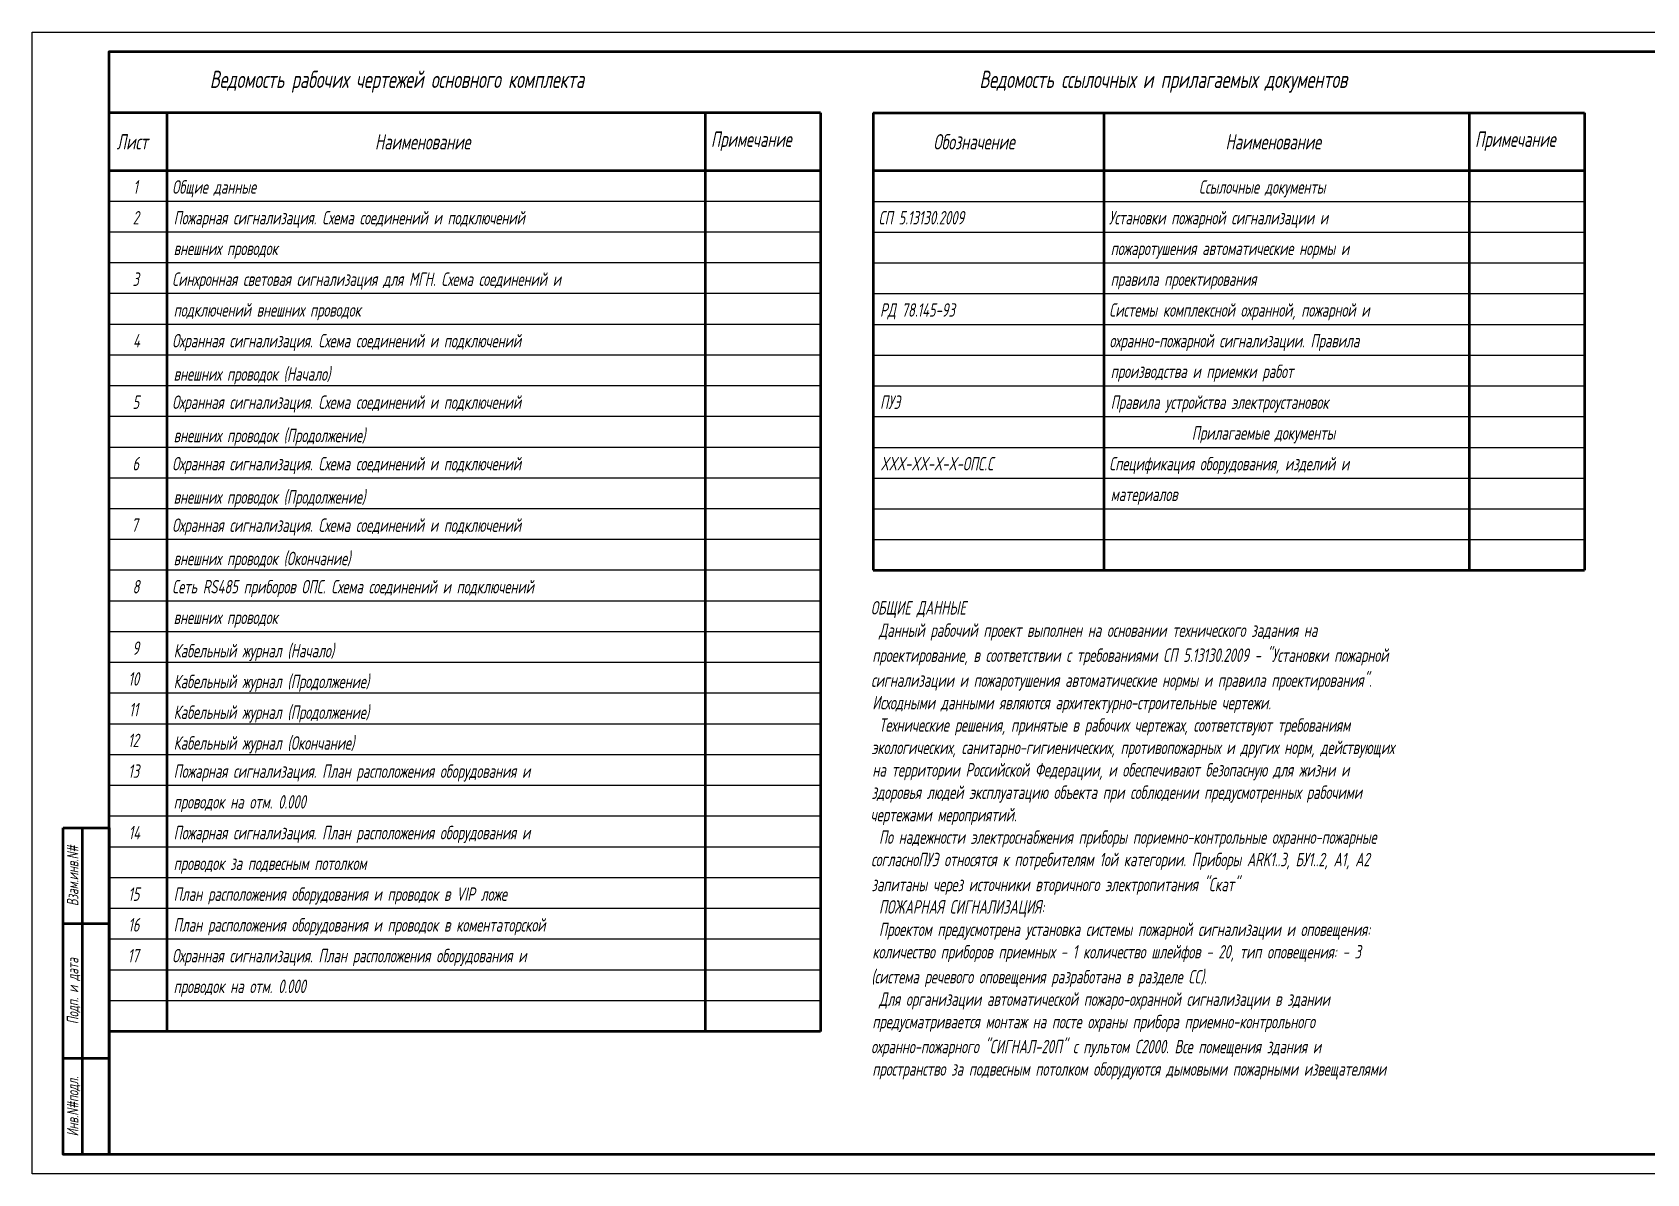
# Model space of a CAD drawing. Extents: x 0 to 1720, y -2086 to 3873.
# Drawn here: x 0 to 420, y 3576 to 3873 of the extents above; entities that cross this region are included whole.
import ezdxf
from ezdxf.enums import TextEntityAlignment as Align

# ---------------------------------------------------------------- set-up
doc = ezdxf.new("R2010")
doc.units = 0
for name, color, linetype in [('FORMAT', 134, 'Continuous'), ('TEXT', 4, 'Continuous'), ('WINOSKA', 251, 'Continuous')]:
    doc.layers.add(name, color=color, linetype=linetype)
doc.layers.add('TABLE', color=7, linetype='Continuous', lineweight=50)
doc.styles.add('R2_5', font='romant.shx', dxfattribs={"width": 0.65, "oblique": 12, "height": 2.5})

msp = doc.modelspace()

# ---------------------------------------------------------------- linework, layer by layer
at = {"layer": 'FORMAT', "lineweight": 50}
for p, q in [((13, 3666), (13, 3581)), ((20, 3641), (8, 3641)), ((20, 3606), (8, 3606))]:
    msp.add_line(p, q, dxfattribs=at)
at = {"layer": 'FORMAT'}
msp.add_lwpolyline([(0, 3873), (630, 3873), (630, 3576), (0, 3576)], close=True, dxfattribs=at)
at = {"layer": 'FORMAT', "lineweight": 50}
for points in [[(20, 3581), (20, 3868), (625, 3868), (625, 3581)], [(8, 3666), (20, 3666), (20, 3581), (8, 3581)]]:
    msp.add_lwpolyline(points, close=True, dxfattribs=at)
at = {"layer": 'TABLE'}
for p, q in [((205, 3852), (20, 3852)), ((35, 3852), (35, 3613)), ((175, 3852), (175, 3613)), ((205, 3852), (205, 3613)), ((218.75, 3852), (403.75, 3852)), ((218.75, 3852), (218.75, 3733)), ((278.75, 3852), (278.75, 3733)), ((373.75, 3852), (373.75, 3733)), ((403.75, 3852), (403.75, 3733)), ((20, 3837), (205, 3837)), ((218.75, 3837), (403.75, 3837)), ((218.75, 3733), (403.75, 3733)), ((205, 3613), (20, 3613))]:
    msp.add_line(p, q, dxfattribs=at)
at = {"layer": 'WINOSKA'}
for p, q in [((205, 3829), (20, 3829)), ((218.75, 3829), (403.75, 3829)), ((205, 3821), (20, 3821)), ((218.75, 3821), (403.75, 3821)), ((205, 3813), (20, 3813)), ((218.75, 3813), (403.75, 3813)), ((205, 3805), (20, 3805)), ((218.75, 3805), (403.75, 3805)), ((205, 3797), (20, 3797)), ((218.75, 3797), (403.75, 3797)), ((205, 3789), (20, 3789)), ((218.75, 3789), (403.75, 3789)), ((205, 3781), (20, 3781)), ((218.75, 3781), (403.75, 3781)), ((205, 3773), (20, 3773)), ((218.75, 3773), (403.75, 3773)), ((205, 3765), (20, 3765)), ((218.75, 3765), (403.75, 3765)), ((205, 3757), (20, 3757)), ((218.75, 3757), (403.75, 3757)), ((205, 3749), (20, 3749)), ((218.75, 3749), (403.75, 3749)), ((205, 3741), (20, 3741)), ((218.75, 3741), (403.75, 3741)), ((205, 3733), (20, 3733)), ((205, 3725), (20, 3725)), ((205, 3717), (20, 3717)), ((205, 3709), (20, 3709)), ((205, 3701), (20, 3701)), ((205, 3693), (20, 3693)), ((205, 3685), (20, 3685)), ((205, 3677), (20, 3677)), ((205, 3669), (20, 3669)), ((205, 3661), (20, 3661)), ((205, 3653), (20, 3653)), ((205, 3645), (20, 3645)), ((205, 3637), (20, 3637)), ((205, 3629), (20, 3629)), ((205, 3621), (20, 3621))]:
    msp.add_line(p, q, dxfattribs=at)

# ---------------------------------------------------------------- texts
at = {"layer": 'TEXT', "style": 'R2_5', "oblique": 12, "width": 0.65}
for s, height, p in [('Ведомость рабочих чертежей основного комплекта', 4.5, (46.18, 3858.5)), ('Ведомость ссылочных и прилагаемых документов', 4.5, (246.37, 3858.5)), ('Примечание', 4, (176.55, 3843.17)), ('Примечание', 4, (375.3, 3843.17)), ('Лист', 4, (21.93, 3842.5)), ('Наименование', 4, (89.14, 3842.5)), ('Обозначение', 4, (234.39, 3842.5)), ('Наименование', 4, (310.39, 3842.5)), ('1', 3.5, (26.26, 3831)), ('Общие данные', 3.5, (36.39, 3831)), ('Ссылочные документы', 3.5, (303.49, 3831)), ('2', 3.5, (26.12, 3823)), ('Пожарная сигнализация. Схема соединений и подключений', 3.5, (36.78, 3823)), ('СП 5.13130.2009', 3.5, (220.14, 3823)), ('Установки пожарной сигнализации и', 3.5, (280.06, 3823)), ('внешних проводок', 3.5, (36.78, 3815.01)), ('пожаротушения автоматические нормы и', 3.5, (280.53, 3815.01)), ('3', 3.5, (26.08, 3807)), ('Синхронная световая сигнализация для МГН. Схема соединений и', 3.5, (36.39, 3807)), ('правила проектирования', 3.5, (280.53, 3807.02)), ('подключений внешних проводок', 3.5, (36.78, 3799.01)), ('РД 78.145-93', 3.5, (220.53, 3799)), ('Системы комплексной охранной, пожарной и', 3.5, (280.14, 3799)), ('4', 3.5, (26.2, 3791)), ('Охранная сигнализация. Схема соединений и подключений', 3.5, (36.39, 3791)), ('охранно-пожарной сигнализации. Правила', 3.5, (280.21, 3791.01)), ('внешних проводок (Начало)', 3.5, (36.78, 3782.34)), ('производства и приемки работ', 3.5, (280.53, 3783.02)), ('5', 3.5, (26.08, 3775)), ('Охранная сигнализация. Схема соединений и подключений', 3.5, (36.39, 3775)), ('ПУЭ', 3.5, (220.53, 3775)), ('Правила устройства электроустановок', 3.5, (280.53, 3775)), ('внешних проводок (Продолжение)', 3.5, (36.78, 3766.34)), ('Прилагаемые документы', 3.5, (301.63, 3767)), ('6', 3.5, (26.05, 3759)), ('Охранная сигнализация. Схема соединений и подключений', 3.5, (36.39, 3759)), ('XXX-XX-X-X-ОПС.C', 3.5, (220.64, 3759)), ('Спецификация оборудования, изделий и', 3.5, (280.14, 3759)), ('внешних проводок (Продолжение)', 3.5, (36.78, 3750.34)), ('материалов', 3.5, (280.53, 3751.01)), ('7', 3.5, (25.78, 3743)), ('Охранная сигнализация. Схема соединений и подключений', 3.5, (36.39, 3743)), ('внешних проводок (Окончание)', 3.5, (36.78, 3734.34)), ('8', 3.5, (26.08, 3727)), ('Сеть RS485 приборов ОПС. Схема соединений и подключений', 3.5, (36.39, 3727)), ('внешних проводок', 3.5, (36.78, 3719.01)), ('ОБЩИЕ ДАННЫЕ', 3.5, (218.14, 3721.5)), (' Данный рабочий проект выполнен на основании технического задания на', 3.5, (218.75, 3715.67)), ('9', 3.5, (26.04, 3711)), ('Кабельный журнал (Начало)', 3.5, (36.78, 3710.33)), ('проектирование, в соответствии с требованиями СП 5.13130.2009 - "Установки пожарной', 3.5, (218.53, 3709.17)), ('10', 3.5, (24.98, 3703)), ('Кабельный журнал (Продолжение)', 3.5, (36.78, 3702.33)), ('сигнализации и пожаротушения автоматические нормы и правила проектирования".', 3.5, (218.21, 3702.67)), ('Исходными данными являются архитектурно-строительные чертежи.', 3.5, (218.53, 3696.83)), ('11', 3.5, (25.18, 3695)), ('Кабельный журнал (Продолжение)', 3.5, (36.78, 3694.33)), (' Технические решения, принятые в рабочих чертежах, соответствуют требованиям', 3.5, (218.75, 3691)), ('12', 3.5, (24.92, 3687)), ('Кабельный журнал (Окончание)', 3.5, (36.78, 3686.33)), ('экологических, санитарно-гигиенических, противопожарных и других норм, действующих', 3.5, (218.32, 3685.17)), ('13', 3.5, (24.96, 3679)), ('Пожарная сигнализация. План расположения оборудования и', 3.5, (36.78, 3679)), ('на территории Российской Федерации, и обеспечивают безопасную для жизни и', 3.5, (218.53, 3679.33)), ('здоровья людей эксплуатацию объекта при соблюдении предусмотренных рабочими', 3.5, (218.32, 3673.5)), ('проводок на отм. 0.000', 3.5, (36.78, 3671.01)), ('чертежами мероприятий.', 3.5, (218.04, 3667.67)), ('14', 3.5, (25.06, 3663)), ('Пожарная сигнализация. План расположения оборудования и', 3.5, (36.78, 3663)), (' По надежности электроснабжения приборы пориемно-контрольные охранно-пожарные', 3.5, (218.75, 3661.83)), ('проводок за подвесным потолком', 3.5, (36.78, 3655.01)), ('согласноПУЭ относятся к потребителям 1ой категории. Приборы ARK1..3, БУ1..2, А1, А2', 3.5, (218.21, 3656)), ('запитаны через источники вторичного электропитания "Скат"', 3.5, (218.32, 3649.5)), ('15', 3.5, (24.96, 3647)), ('План расположения оборудования и проводок в VIP ложе', 3.5, (36.78, 3647)), (' ПОЖАРНАЯ СИГНАЛИЗАЦИЯ:', 3.5, (218.75, 3643.67)), ('16', 3.5, (24.96, 3639)), ('План расположения оборудования и проводок в коментаторской', 3.5, (36.78, 3639)), (' Проектом предусмотрена установка системы пожарной сигнализации и оповещения:', 3.5, (218.75, 3637.83)), ('17', 3.5, (24.85, 3631)), ('Охранная сигнализация. План расположения оборудования и', 3.5, (36.39, 3631)), ('количество приборов приемных - 1 количество шлейфов - 20, тип оповещения: - 3', 3.5, (218.53, 3632)), ('(система речевого оповещения разработана в разделе СС).', 3.5, (218.25, 3625.5)), ('проводок на отм. 0.000', 3.5, (36.78, 3623.01)), (' Для организации автоматической пожаро-охранной сигнализации в здании', 3.5, (218.75, 3619.67)), ('предусматривается монтаж на посте охраны прибора приемно-контрольного', 3.5, (218.53, 3613.83)), ('охранно-пожарного "СИГНАЛ-20П" с пультом С2000. Все помещения здания и', 3.5, (218.21, 3607.33)), ('пространство за подвесным потолком оборудуются дымовыми пожарными извещателями', 3.5, (218.53, 3601.5))]:
    msp.add_text(s, height=height, dxfattribs=at).set_placement(p)
for s, p in [('Взам.инв.N#', (10.5, 3653.5)), ('Подп. и дата', (10.5, 3623.5)), ('Инв.N#подл.', (10.5, 3593.5))]:
    msp.add_text(s, height=3, rotation=90, dxfattribs=at).set_placement(p, align=Align.MIDDLE_CENTER)

doc.saveas('drawing.dxf')
